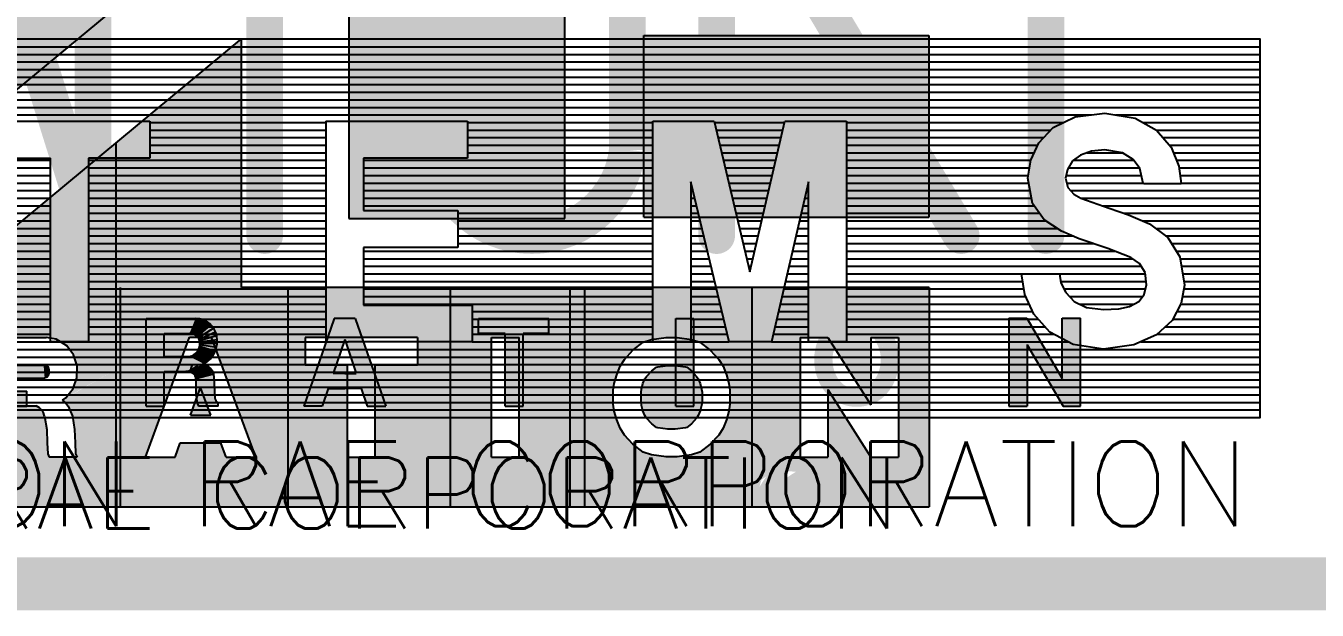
# Model space of a CAD drawing. Header units: inches. Extents: x 3739 to 4246, y 1221 to 1542.
# Drawn here: x 3909.34 to 3939.34, y 1228.17 to 1241.76 of the extents above; entities that cross this region are included whole.
import ezdxf
from ezdxf.enums import TextEntityAlignment as Align

# ---------------------------------------------------------------- set-up
doc = ezdxf.new("R2010")
doc.units = ezdxf.units.IN
doc.header["$MEASUREMENT"] = 0
for name, color, linetype in [('WLogo Century', 7, 'Continuous'), ('WLogo RAE', 7, 'Continuous'), ('WLogoTSI', 7, 'Continuous')]:
    doc.layers.add(name, color=color, linetype=linetype)
doc.styles.add('ROMANS', font='ROMANS')
doc.styles.add('SIMPLEX', font='SIMPLEX')

# ---------------------------------------------------------------- blocks, each defined once
blk = doc.blocks.new('L-C')
at = {"linetype": 'Continuous'}
for p, q in [((0.12703, 1.0377), (0.12703, 0.98812)), ((0.12703, 0.89804), (0.19328, 0.89804)), ((0.12703, 0.84373), (0.12703, 0.85851)), ((0.13485, 0.8603), (0.14575, 0.8603)), ((0.148, 0.86052), (0.15151, 0.84709)), ((0.14903, 0.86074), (0.15288, 0.84756)), ((0.14944, 0.86088), (0.15417, 0.84834)), ((0.14985, 0.86105), (0.15539, 0.84939)), ((0.15058, 0.86147), (0.15732, 0.85155)), ((0.15073, 0.86157), (0.15898, 0.85421)), ((0.15197, 0.86282), (0.1588, 0.85873)), ((0.1529, 0.8648), (0.15771, 0.86328)), ((0.16579, 0.86222), (0.15898, 0.85421)), ((0.16738, 0.8602), (0.16002, 0.85262)), ((0.16796, 0.85968), (0.16105, 0.85131)), ((0.16865, 0.85917), (0.16233, 0.84996)), ((0.16993, 0.85842), (0.16314, 0.84922)), ((0.17106, 0.85796), (0.16555, 0.84745)), ((0.1724, 0.85762), (0.16868, 0.84585)), ((0.17351, 0.85749), (0.17152, 0.84496)), ((0.17458, 0.85748), (0.1744, 0.8445)), ((0.17564, 0.85757), (0.17738, 0.84447)), ((0.17667, 0.85778), (0.1803, 0.84487)), ((0.17765, 0.85814), (0.18315, 0.8457)), ((0.17862, 0.85866), (0.18594, 0.84714)), ((0.17954, 0.85935), (0.18851, 0.84919)), ((0.18029, 0.86012), (0.19047, 0.85153)), ((0.18099, 0.86109), (0.19207, 0.85449)), ((0.18148, 0.86209), (0.19296, 0.85743)), ((0.18193, 0.8637), (0.19321, 0.85907)), ((0.12703, 0.84373), (0.12971, 0.84373)), ((0.15006, 0.84691), (0.13341, 0.84613)), ((0.19333, 0.75606), (0.12703, 0.77914)), ((0.12703, 0.76525), (0.12703, 0.77914)), ((0.14046, 0.76071), (0.12703, 0.76525)), ((0.14046, 0.76071), (0.14046, 0.74821)), ((0.17739, 0.74821), (0.15172, 0.7569)), ((0.15172, 0.74821), (0.15172, 0.7569)), ((0.19333, 0.74036), (0.19333, 0.75606)), ((0.19333, 0.74036), (0.12703, 0.71728)), ((0.14046, 0.73571), (0.14046, 0.74821)), ((0.17739, 0.74821), (0.15172, 0.73953)), ((0.15172, 0.74821), (0.15172, 0.73953)), ((0.14046, 0.73571), (0.12703, 0.73117)), ((0.12703, 0.73117), (0.12703, 0.71728)), ((0.18201, 0.64727), (0.19328, 0.64727)), ((0.18201, 0.62719), (0.18201, 0.64727)), ((0.19328, 0.64727), (0.19328, 0.59416)), ((0.12703, 0.62719), (0.18201, 0.62719)), ((0.12703, 0.62719), (0.12703, 0.6135)), ((0.12703, 0.6135), (0.18201, 0.6135)), ((0.18201, 0.59416), (0.18201, 0.6135)), ((0.18201, 0.59416), (0.19328, 0.59416)), ((0.12703, 0.49853), (0.19328, 0.49853)), ((0.12703, 0.49853), (0.12703, 0.48482)), ((0.19328, 0.49853), (0.19328, 0.48482)), ((0.12703, 0.48482), (0.19328, 0.48482)), ((0.1934, 0.24718), (0.12703, 0.24718)), ((0.1934, 0.24718), (0.1934, 0.23365)), ((0.17346, 0.23349), (0.12703, 0.20617)), ((0.1735, 0.23349), (0.12703, 0.23349)), ((0.1934, 0.23365), (0.14798, 0.20692)), ((0.1934, 0.23367), (0.19348, 0.23367)), ((0.12703, 0.20617), (0.12703, 0.19324)), ((0.14798, 0.20692), (0.1934, 0.20692)), ((0.1934, 0.20692), (0.1934, 0.19324)), ((0.12703, 0.19324), (0.1934, 0.19324))]:
    blk.add_line(p, q, dxfattribs=at)
for p, q in [((0.13831, 1.024), (0.13831, 0.98812)), ((0.12703, 0.98812), (0.13831, 0.98812)), ((0.12703, 0.89804), (0.12703, 0.88434)), ((0.19328, 0.89804), (0.19328, 0.86076)), ((0.12703, 0.88434), (0.15331, 0.88434)), ((0.15331, 0.88434), (0.15331, 0.8682)), ((0.16458, 0.88434), (0.18201, 0.88434)), ((0.16458, 0.88434), (0.16458, 0.86549)), ((0.18201, 0.88434), (0.18201, 0.86529)), ((0.12703, 0.24718), (0.12703, 0.23349))]:
    blk.add_line(p, q)
at = {"const_width": 0.02764}
for points in [[(0.71658, 0.93818), (0.25583, 0.93818), (0.71658, 1.08217), (0.25583, 1.08217)], [(0.71658, 0.8086), (0.25583, 0.8086)], [(0.56478, 0.46765), (0.25583, 0.28316)], [(0.25583, 0.21925), (0.58489, 0.21925), (0.71658, 0.29124)]]:
    blk.add_lwpolyline(points, dxfattribs=at)
at = {"const_width": 0.01382}
for points in [[(0.25583, 0.9451, 1), (0.25583, 0.93127, 1)], [(0.25583, 0.81551, 1), (0.25583, 0.80169, 1)], [(0.25583, 0.47456, 1), (0.25583, 0.46073, 1)], [(0.25583, 0.29007, 1), (0.25583, 0.27625, 1)], [(0.25583, 0.22616, 1), (0.25583, 0.21233, 1)]]:
    blk.add_lwpolyline(points, format="xyb", close=True, dxfattribs=at)
at = {"linetype": 'Continuous'}
for points in [[(0.14575, 0.8603, 0.04518), (0.14861, 0.86063, 0.23841), (0.15249, 0.86372, 0.123436), (0.15331, 0.8682)], [(0.15898, 0.85421, 0.318957), (0.1799, 0.8448, 0.369216), (0.19328, 0.86076, 0.369216)], [(0.16458, 0.86549, 0.398028), (0.17526, 0.85753, 0.408527), (0.18201, 0.86529, 0.408527)], [(0.15006, 0.84691, 0.166405), (0.15431, 0.84845, 0.10668), (0.15898, 0.85421, 0.10668)]]:
    blk.add_lwpolyline(points, format="xyb", dxfattribs=at)
at = {"const_width": 0.02764}
for points in [[(0.71658, 0.67901), (0.32058, 0.67901, 0.899385), (0.32058, 0.53503), (0.71658, 0.53503)], [(0.56142, 0.45958), (0.56478, 0.41537, 0.8541), (0.71658, 0.41537), (0.71658, 0.46765), (0.25583, 0.46765)]]:
    blk.add_lwpolyline(points, format="xyb", dxfattribs=at)
at = {"linetype": 'Continuous', "const_width": 0.01381}
blk.add_lwpolyline([(0.13346, 0.36211, 0.095704), (0.13525, 0.35268, 0.105766), (0.14008, 0.34545, 0.049024), (0.14435, 0.34204, 0.047564), (0.14934, 0.33944, 0.092975), (0.16186, 0.3369, 0.097762), (0.17382, 0.33909, 0.033639), (0.18074, 0.34237, 0.066645), (0.18384, 0.34469, 0.036448), (0.18653, 0.34775, 0.039834), (0.18854, 0.35089, 0.065348), (0.19044, 0.35594, 0.057325), (0.19114, 0.36205, 0.057208), (0.19044, 0.36816, 0.065267), (0.18854, 0.3732, 0.039838), (0.18653, 0.37634, 0.036432), (0.18384, 0.3794, 0.066661), (0.18074, 0.38172, 0.033639), (0.17382, 0.385, 0.097762), (0.16185, 0.38719, 0.093104), (0.14934, 0.38465, 0.047436), (0.14435, 0.38205, 0.04905), (0.14008, 0.37865, 0.105029), (0.13529, 0.37149, 0.094594)], format="xyb", close=True, dxfattribs=at)
at = {"linetype": 'Continuous'}
for centre, radius, start, end in [((0.13634, 0.83587), 0.02448, 93.4801, 112.33207), ((0.15249, 0.86372), 1.8e-15, 134.90007, 296.56505), ((0.17526, 0.85753), 3.6e-15, 90, 269.60933), ((0.13365, 0.84172), 0.00442, 93.07797, 152.89009), ((0.1799, 0.8448), 4e-16, 90, 260.91991)]:
    blk.add_arc(centre, radius, start, end, dxfattribs=at)
for points in [[(0.13831, 1.024), (0.13831, 0.98812), (0.12703, 1.0377), (0.12703, 0.98812)], [(0.12703, 0.89804), (0.12703, 0.88434), (0.19328, 0.89804), (0.18201, 0.88434)], [(0.19328, 0.89804), (0.19328, 0.86076), (0.18201, 0.88434), (0.18201, 0.86529)], [(0.16458, 0.88434), (0.16458, 0.86549), (0.15331, 0.88434), (0.15331, 0.8682)], [(0.15331, 0.8682), (0.1529, 0.8648), (0.15331, 0.8682), (0.1553, 0.86404)], [(0.15331, 0.8682), (0.15898, 0.85421), (0.16458, 0.86549), (0.15898, 0.85421)], [(0.13485, 0.8603), (0.13341, 0.84613), (0.12703, 0.85851), (0.12971, 0.84373)], [(0.12971, 0.84373), (0.12703, 0.84373), (0.12971, 0.84373), (0.12703, 0.85851)], [(0.14719, 0.8604), (0.15006, 0.84691), (0.13485, 0.8603), (0.13341, 0.84613)], [(0.148, 0.86052), (0.14719, 0.8604), (0.15151, 0.84709), (0.15006, 0.84691)], [(0.14903, 0.86074), (0.148, 0.86052), (0.15288, 0.84756), (0.15151, 0.84709)], [(0.14944, 0.86088), (0.14903, 0.86074), (0.15417, 0.84834), (0.15288, 0.84756)], [(0.14985, 0.86105), (0.14944, 0.86088), (0.15539, 0.84939), (0.15417, 0.84834)], [(0.15058, 0.86147), (0.14985, 0.86105), (0.15732, 0.85155), (0.15539, 0.84939)], [(0.15073, 0.86157), (0.15058, 0.86147), (0.15898, 0.85421), (0.15732, 0.85155)], [(0.15197, 0.86282), (0.15073, 0.86157), (0.15614, 0.86121), (0.15898, 0.85421)], [(0.1529, 0.8648), (0.15197, 0.86282), (0.1553, 0.86404), (0.1588, 0.85873)], [(0.16579, 0.86222), (0.16458, 0.86549), (0.15898, 0.85421), (0.16458, 0.86549)], [(0.16738, 0.8602), (0.16579, 0.86222), (0.16002, 0.85262), (0.15898, 0.85421)], [(0.16796, 0.85968), (0.16738, 0.8602), (0.16105, 0.85131), (0.16002, 0.85262)], [(0.16865, 0.85917), (0.16796, 0.85968), (0.16233, 0.84996), (0.16105, 0.85131)], [(0.16993, 0.85842), (0.16865, 0.85917), (0.16314, 0.84922), (0.16233, 0.84996)], [(0.17106, 0.85796), (0.16993, 0.85842), (0.16555, 0.84745), (0.16314, 0.84922)], [(0.1724, 0.85762), (0.17106, 0.85796), (0.16868, 0.84585), (0.16555, 0.84745)], [(0.17351, 0.85749), (0.1724, 0.85762), (0.17152, 0.84496), (0.16868, 0.84585)], [(0.17458, 0.85748), (0.17351, 0.85749), (0.1744, 0.8445), (0.17152, 0.84496)], [(0.17564, 0.85757), (0.17458, 0.85748), (0.17738, 0.84447), (0.1744, 0.8445)], [(0.17667, 0.85778), (0.17564, 0.85757), (0.1803, 0.84487), (0.17738, 0.84447)], [(0.17765, 0.85814), (0.17667, 0.85778), (0.18315, 0.8457), (0.1803, 0.84487)], [(0.17862, 0.85866), (0.17765, 0.85814), (0.18594, 0.84714), (0.18315, 0.8457)], [(0.17954, 0.85935), (0.17862, 0.85866), (0.18851, 0.84919), (0.18594, 0.84714)], [(0.18029, 0.86012), (0.17954, 0.85935), (0.19047, 0.85153), (0.18851, 0.84919)], [(0.18099, 0.86109), (0.18029, 0.86012), (0.19207, 0.85449), (0.19047, 0.85153)], [(0.19207, 0.85449), (0.18099, 0.86109), (0.19296, 0.85743), (0.18148, 0.86209)], [(0.19321, 0.85907), (0.19296, 0.85743), (0.19207, 0.85449), (0.18099, 0.86109)], [(0.19328, 0.86076), (0.19321, 0.85907), (0.18193, 0.8637), (0.18148, 0.86209)], [(0.18193, 0.8637), (0.18148, 0.86209), (0.19321, 0.85907), (0.19296, 0.85743)], [(0.18201, 0.86529), (0.18193, 0.8637), (0.19328, 0.86076), (0.19321, 0.85907)], [(0.12703, 0.77914), (0.19333, 0.75606), (0.12703, 0.76525), (0.17739, 0.74821)], [(0.15172, 0.7569), (0.14046, 0.76071), (0.15172, 0.73953), (0.14046, 0.73571)], [(0.19333, 0.75606), (0.17739, 0.74821), (0.19333, 0.74036), (0.17739, 0.74821)], [(0.17739, 0.74821), (0.12703, 0.73117), (0.19333, 0.74036), (0.12703, 0.71728)], [(0.19328, 0.64727), (0.19328, 0.59416), (0.18201, 0.64727), (0.18201, 0.59416)], [(0.18201, 0.62719), (0.18201, 0.6135), (0.12703, 0.62719), (0.12703, 0.6135)], [(0.19328, 0.49853), (0.19328, 0.48482), (0.12703, 0.49853), (0.12703, 0.48482)], [(0.1934, 0.24718), (0.1934, 0.23365), (0.12703, 0.20617), (0.12703, 0.19324)], [(0.12703, 0.24718), (0.12703, 0.23349), (0.1934, 0.24718), (0.17346, 0.23349)], [(0.1934, 0.20692), (0.14798, 0.20692), (0.1934, 0.19324), (0.12703, 0.19324)]]:
    blk.add_solid(points, dxfattribs=at)
at = {"style": 'SIMPLEX', "width": 1.0625}
blk.add_text('DIVISION RAE CORPORATION', height=0.0535859, rotation=270, dxfattribs=at).set_placement((0.03473, 1.38113))
blk = doc.blocks.new('L-RAE')
for p, q in [((0.05945, 1.70599), (0.05945, 0.30936)), ((0.27715, 1.11466), (0.5821, 0.74717)), ((0.22484, 1.05423), (0.41262, 0.82795)), ((0.18731, 1.02329), (0.18731, 0.97546)), ((0.13565, 1.00237), (0.13565, 0.98284)), ((0.15656, 1.00237), (0.15656, 0.97653)), ((0.1664, 1.00237), (0.1664, 0.9773)), ((0.10777, 0.97454), (0.09939, 0.97408)), ((0.11768, 0.97484), (0.10777, 0.97454)), ((0.12774, 0.97652), (0.11768, 0.97484)), ((0.12774, 0.97652), (0.13109, 0.97774)), ((0.13109, 0.97774), (0.13398, 0.98048)), ((0.13398, 0.98048), (0.13565, 0.98284)), ((0.15695, 0.97544), (0.15656, 0.97653)), ((0.15732, 0.97478), (0.15695, 0.97544)), ((0.09939, 0.97408), (0.09695, 0.97301)), ((0.09695, 0.95206), (0.09695, 0.97301)), ((0.12774, 0.95557), (0.11768, 0.95389)), ((0.13535, 0.95877), (0.12774, 0.95557)), ((0.13855, 0.96121), (0.13535, 0.95877)), ((0.13855, 0.96121), (0.13996, 0.96311)), ((0.09939, 0.95313), (0.09695, 0.95206)), ((0.10777, 0.95358), (0.09939, 0.95313)), ((0.11768, 0.95389), (0.10777, 0.95358)), ((0.33386, 0.92285), (0.05945, 0.92285)), ((0.22484, 0.91953), (0.05945, 0.91953)), ((0.09691, 0.90045), (0.18736, 0.86717)), ((0.09691, 0.90045), (0.09691, 0.87816)), ((0.09691, 0.87816), (0.10762, 0.87422)), ((0.10762, 0.87422), (0.10762, 0.84349)), ((0.18736, 0.86717), (0.18736, 0.85054)), ((0.12852, 0.86653), (0.12852, 0.85118)), ((0.12852, 0.86653), (0.14939, 0.85886)), ((0.12852, 0.85118), (0.14939, 0.85886)), ((0.09691, 0.81726), (0.18736, 0.85054)), ((0.09691, 0.83955), (0.10762, 0.84349)), ((0.09691, 0.83955), (0.09691, 0.81726)), ((0.22484, 0.30936), (0.22484, 0.82795)), ((0.22484, 0.82795), (0.41262, 0.82795)), ((0.22484, 0.79311), (0.05945, 0.79311)), ((0.1873, 0.7799), (0.1664, 0.7799)), ((0.1664, 0.74803), (0.1664, 0.7799)), ((0.1873, 0.69526), (0.1873, 0.7799)), ((0.09695, 0.74803), (0.09695, 0.72713)), ((0.09695, 0.74803), (0.1664, 0.74803)), ((0.5821, 0.74717), (0.27715, 0.74717)), ((0.27715, 0.74717), (0.27715, 0.58402)), ((0.09695, 0.72713), (0.1664, 0.72713)), ((0.1664, 0.69526), (0.1664, 0.72713)), ((0.1873, 0.69526), (0.1664, 0.69526)), ((0.22484, 0.67057), (0.05945, 0.67057)), ((0.09695, 0.63949), (0.09695, 0.61859)), ((0.09695, 0.63949), (0.1873, 0.63949)), ((0.1873, 0.63949), (0.1873, 0.61859)), ((0.09695, 0.61859), (0.1873, 0.61859)), ((0.22484, 0.58047), (0.05945, 0.58047)), ((0.27715, 0.58402), (0.82035, 0.58402)), ((0.22484, 0.56932), (0.05945, 0.56932)), ((0.27808, 0.52465), (0.27808, 0.30942)), ((0.27808, 0.52465), (0.41527, 0.52465)), ((0.41527, 0.52465), (0.41527, 0.30942)), ((0.22484, 0.44318), (0.05945, 0.44318)), ((0.1873, 0.40672), (0.09695, 0.40672)), ((0.09695, 0.40672), (0.09695, 0.38582)), ((0.1873, 0.40672), (0.1873, 0.38582)), ((0.14789, 0.38582), (0.09695, 0.35329)), ((0.14789, 0.38582), (0.09695, 0.38582)), ((0.1873, 0.38582), (0.13636, 0.35329)), ((0.09695, 0.35329), (0.09695, 0.33239)), ((0.1873, 0.35329), (0.13636, 0.35329)), ((0.1873, 0.35329), (0.1873, 0.33239)), ((0.1873, 0.33239), (0.09695, 0.33239)), ((0.22484, 0.30936), (0.05945, 0.30936)), ((0.41527, 0.30942), (0.27808, 0.30942))]:
    blk.add_line(p, q)
for points in [[(0.13996, 0.96311), (0.14175, 0.96045), (0.14861, 0.95496), (0.15669, 0.95236), (0.16583, 0.95206), (0.17421, 0.9548), (0.18092, 0.95968), (0.18594, 0.96777), (0.18731, 0.97546)], [(0.1573, 0.9748), (0.15732, 0.97478), (0.15868, 0.97369), (0.1603, 0.97317), (0.16283, 0.97309), (0.16457, 0.97365), (0.16531, 0.9742), (0.16606, 0.97539), (0.1664, 0.9773)]]:
    blk.add_lwpolyline(points)
for points in [[(0.1776, 0.47446), (0.17065, 0.46807), (0.16554, 0.46478), (0.15914, 0.46223), (0.15256, 0.4604), (0.14744, 0.45967), (0.14211, 0.45967), (0.13677, 0.45967), (0.13165, 0.4604), (0.12507, 0.46223), (0.11868, 0.46478), (0.11356, 0.46807), (0.10662, 0.47446), (0.10059, 0.48231), (0.09857, 0.48852), (0.09711, 0.49948), (0.09711, 0.50362), (0.09711, 0.50776), (0.09857, 0.51871), (0.10059, 0.52492), (0.10662, 0.53277), (0.11356, 0.53917), (0.11868, 0.54245), (0.12507, 0.54501), (0.13165, 0.54684), (0.13677, 0.54757), (0.14211, 0.54757), (0.14744, 0.54757), (0.15256, 0.54684), (0.15914, 0.54501), (0.16554, 0.54245), (0.17065, 0.53917), (0.1776, 0.53277), (0.18363, 0.52492), (0.18564, 0.51871), (0.1871, 0.50776), (0.1871, 0.50362), (0.1871, 0.49948), (0.18564, 0.48852), (0.18363, 0.48231)], [(0.16211, 0.48863), (0.15782, 0.48469), (0.15591, 0.48346), (0.15244, 0.48208), (0.14827, 0.48092), (0.14595, 0.48059), (0.14211, 0.48059), (0.13826, 0.48059), (0.13595, 0.48092), (0.13177, 0.48208), (0.1283, 0.48346), (0.12639, 0.48469), (0.12211, 0.48863), (0.11937, 0.49219), (0.11906, 0.49317), (0.11803, 0.50087), (0.11803, 0.50637), (0.11906, 0.51407), (0.11937, 0.51504), (0.12211, 0.5186), (0.12639, 0.52255), (0.1283, 0.52377), (0.13177, 0.52516), (0.13595, 0.52632), (0.13826, 0.52665), (0.14211, 0.52665), (0.14595, 0.52665), (0.14827, 0.52632), (0.15244, 0.52516), (0.15591, 0.52377), (0.15782, 0.52255), (0.16211, 0.5186), (0.16484, 0.51504), (0.16516, 0.51407), (0.16618, 0.50637), (0.16618, 0.50087), (0.16516, 0.49317), (0.16484, 0.49219)]]:
    blk.add_lwpolyline(points, close=True)
for points in [[(0.0969, 1.02329), (0.09695, 0.95206), (0.05945, 1.30983), (0.05945, 0.91953)], [(0.39031, 1.26541), (0.27715, 1.11466), (0.82035, 0.74717), (0.5821, 0.74717)], [(0.18731, 1.02329), (0.18731, 0.97546), (0.22484, 1.05275), (0.22484, 0.98151)], [(0.22484, 1.05423), (0.41262, 0.82795), (0.22484, 0.91953), (0.41262, 0.82795)], [(0.13109, 0.97774), (0.12774, 0.97652), (0.0969, 1.00237), (0.12774, 0.97652)], [(0.13398, 0.98048), (0.13109, 0.97774), (0.0969, 1.00237), (0.13109, 0.97774)], [(0.13565, 0.98284), (0.13398, 0.98048), (0.13565, 1.00237), (0.0969, 1.00237)], [(0.09939, 0.97408), (0.09695, 0.97301), (0.0969, 1.00237), (0.09695, 0.97301)], [(0.11768, 0.97484), (0.09939, 0.97408), (0.0969, 1.00237), (0.09939, 0.97408)], [(0.12774, 0.97652), (0.11768, 0.97484), (0.0969, 1.00237), (0.11768, 0.97484)], [(0.15656, 1.00237), (0.1664, 1.00237), (0.15656, 0.97653), (0.1664, 0.9773)], [(0.1664, 0.9773), (0.16606, 0.97539), (0.15656, 0.97653), (0.16606, 0.97539)], [(0.16283, 0.97309), (0.15656, 0.97653), (0.1573, 0.9748), (0.15656, 0.97653)], [(0.16283, 0.97309), (0.16457, 0.97365), (0.15656, 0.97653), (0.16457, 0.97365)], [(0.16457, 0.97365), (0.16531, 0.9742), (0.15656, 0.97653), (0.16531, 0.9742)], [(0.16606, 0.97539), (0.16531, 0.9742), (0.15656, 0.97653), (0.16531, 0.9742)], [(0.15732, 0.97478), (0.15868, 0.97369), (0.16283, 0.97309), (0.15868, 0.97369)], [(0.18731, 0.97546), (0.18594, 0.96777), (0.22484, 0.98151), (0.22484, 0.91953)], [(0.1603, 0.97317), (0.15868, 0.97369), (0.16283, 0.97309), (0.15868, 0.97369)], [(0.18092, 0.95968), (0.18594, 0.96777), (0.19775, 0.91953), (0.22484, 0.91953)], [(0.11768, 0.95389), (0.12774, 0.95557), (0.13326, 0.91953), (0.12774, 0.95557)], [(0.13535, 0.95877), (0.12774, 0.95557), (0.13326, 0.91953), (0.12774, 0.95557)], [(0.13855, 0.96121), (0.13535, 0.95877), (0.16498, 0.91953), (0.13326, 0.91953)], [(0.13855, 0.96121), (0.13996, 0.96311), (0.16498, 0.91953), (0.13996, 0.96311)], [(0.14175, 0.96045), (0.14861, 0.95496), (0.16498, 0.91953), (0.14861, 0.95496)], [(0.15669, 0.95236), (0.14861, 0.95496), (0.16498, 0.91953), (0.14861, 0.95496)], [(0.17421, 0.9548), (0.16583, 0.95206), (0.19775, 0.91953), (0.16583, 0.95206)], [(0.18092, 0.95968), (0.17421, 0.9548), (0.19775, 0.91953), (0.17421, 0.9548)], [(0.18092, 0.95968), (0.17421, 0.9548), (0.19775, 0.91953), (0.18092, 0.95968)], [(0.13326, 0.91953), (0.05945, 0.91953), (0.09695, 0.95206), (0.05945, 0.91953)], [(0.09695, 0.95206), (0.13326, 0.91953), (0.09939, 0.95313), (0.13326, 0.91953)], [(0.09939, 0.95313), (0.11768, 0.95389), (0.13326, 0.91953), (0.11768, 0.95389)], [(0.15669, 0.95236), (0.16583, 0.95206), (0.16498, 0.91953), (0.16583, 0.95206)], [(0.16498, 0.91953), (0.15669, 0.95236), (0.15669, 0.95236), (0.16583, 0.95206)], [(0.15669, 0.95236), (0.16583, 0.95206), (0.16498, 0.91953), (0.15669, 0.95236)], [(0.16583, 0.95206), (0.19775, 0.91953), (0.16498, 0.91953), (0.19775, 0.91953)], [(0.09691, 0.90045), (0.09691, 0.81726), (0.05945, 0.92285), (0.05945, 0.79311)], [(0.18736, 0.86717), (0.09691, 0.90045), (0.33386, 0.92285), (0.05945, 0.91953)], [(0.18736, 0.86717), (0.22484, 0.82795), (0.33386, 0.92285), (0.41262, 0.82795)], [(0.09691, 0.87816), (0.10762, 0.87422), (0.09691, 0.83955), (0.10762, 0.84349)], [(0.18736, 0.86717), (0.18736, 0.85054), (0.22484, 0.82795), (0.22484, 0.79311)], [(0.12852, 0.86653), (0.12852, 0.85118), (0.14939, 0.85886), (0.12852, 0.85118)], [(0.18736, 0.85054), (0.09691, 0.81726), (0.22484, 0.79311), (0.05945, 0.79311)], [(0.09695, 0.74803), (0.09695, 0.72713), (0.05945, 0.79311), (0.05945, 0.67057)], [(0.1664, 0.74803), (0.09695, 0.74803), (0.1664, 0.7799), (0.05945, 0.79311)], [(0.1873, 0.7799), (0.1664, 0.7799), (0.22484, 0.79311), (0.05945, 0.79311)], [(0.1873, 0.7799), (0.1873, 0.69526), (0.22484, 0.79311), (0.22484, 0.67057)], [(0.82035, 0.74717), (0.82035, 0.58402), (0.27715, 0.74717), (0.27715, 0.58402)], [(0.09695, 0.72713), (0.1664, 0.72713), (0.05945, 0.67057), (0.1664, 0.69526)], [(0.1873, 0.69526), (0.1664, 0.69526), (0.22484, 0.67057), (0.05945, 0.67057)], [(0.09695, 0.63949), (0.09695, 0.61859), (0.05945, 0.67057), (0.05945, 0.56406)], [(0.1873, 0.63949), (0.09695, 0.63949), (0.22484, 0.67057), (0.05945, 0.67057)], [(0.1873, 0.63949), (0.1873, 0.61859), (0.22484, 0.67057), (0.22484, 0.56406)], [(0.09695, 0.61859), (0.1873, 0.61859), (0.05945, 0.56406), (0.22484, 0.56406)], [(0.11364, 0.53917), (0.11876, 0.54245), (0.05945, 0.56406), (0.08512, 0.56406)], [(0.10669, 0.53277), (0.11364, 0.53917), (0.05945, 0.56406), (0.11364, 0.53917)], [(0.10066, 0.52492), (0.10669, 0.53277), (0.05945, 0.55658), (0.05945, 0.56406)], [(0.09865, 0.51871), (0.10066, 0.52492), (0.05945, 0.55658), (0.10066, 0.52492)], [(0.09719, 0.50776), (0.09865, 0.51871), (0.05945, 0.52588), (0.05945, 0.55658)], [(0.12515, 0.54501), (0.13173, 0.54684), (0.08512, 0.56406), (0.11788, 0.56406)], [(0.11876, 0.54245), (0.12515, 0.54501), (0.08512, 0.56406), (0.12515, 0.54501)], [(0.13173, 0.54684), (0.13685, 0.54757), (0.11788, 0.56406), (0.14961, 0.56406)], [(0.15256, 0.54684), (0.14744, 0.54757), (0.16641, 0.56406), (0.13469, 0.56406)], [(0.13677, 0.54757), (0.14211, 0.54757), (0.13469, 0.56406), (0.14744, 0.54757)], [(0.14752, 0.54757), (0.14219, 0.54757), (0.14961, 0.56406), (0.13685, 0.54757)], [(0.15914, 0.54501), (0.15256, 0.54684), (0.19917, 0.56406), (0.16641, 0.56406)], [(0.16554, 0.54245), (0.15914, 0.54501), (0.19917, 0.56406), (0.15914, 0.54501)], [(0.17065, 0.53917), (0.16554, 0.54245), (0.22484, 0.56406), (0.19917, 0.56406)], [(0.1776, 0.53277), (0.17065, 0.53917), (0.22484, 0.56406), (0.17065, 0.53917)], [(0.18363, 0.52492), (0.1776, 0.53277), (0.22484, 0.55658), (0.22484, 0.56406)], [(0.18564, 0.51871), (0.18363, 0.52492), (0.22484, 0.55658), (0.18363, 0.52492)], [(0.1871, 0.50776), (0.18564, 0.51871), (0.22484, 0.52588), (0.22484, 0.55658)], [(0.1283, 0.52377), (0.13595, 0.52632), (0.13826, 0.48059), (0.14595, 0.48059)], [(0.14595, 0.52665), (0.15244, 0.52516), (0.13177, 0.48208), (0.13595, 0.48092)], [(0.13595, 0.52632), (0.13826, 0.52665), (0.14595, 0.48059), (0.13826, 0.52665)], [(0.13826, 0.52665), (0.14595, 0.52665), (0.13595, 0.48092), (0.13826, 0.48059)], [(0.09719, 0.49948), (0.09719, 0.50776), (0.05945, 0.49919), (0.05945, 0.52588)], [(0.12211, 0.5186), (0.11937, 0.51504), (0.15244, 0.48208), (0.14827, 0.48092)], [(0.16211, 0.5186), (0.16484, 0.51504), (0.11937, 0.49219), (0.12211, 0.48863)], [(0.1283, 0.52377), (0.12211, 0.5186), (0.14827, 0.48092), (0.14595, 0.48059)], [(0.15782, 0.52255), (0.16211, 0.5186), (0.12211, 0.48863), (0.12639, 0.48469)], [(0.15591, 0.52377), (0.15782, 0.52255), (0.12639, 0.48469), (0.1283, 0.48346)], [(0.15244, 0.52516), (0.15591, 0.52377), (0.1283, 0.48346), (0.13177, 0.48208)], [(0.1871, 0.49948), (0.1871, 0.50776), (0.22484, 0.49919), (0.22484, 0.52588)], [(0.41527, 0.52465), (0.27808, 0.52465), (0.41527, 0.30942), (0.27808, 0.30942)], [(0.09719, 0.50776), (0.09719, 0.49948), (0.05945, 0.50804), (0.05945, 0.48135)], [(0.11906, 0.51407), (0.11803, 0.50637), (0.15591, 0.48346), (0.15244, 0.48208)], [(0.11803, 0.50087), (0.11906, 0.49317), (0.16516, 0.51407), (0.16618, 0.50637)], [(0.11937, 0.51504), (0.11906, 0.51407), (0.15591, 0.48346), (0.11906, 0.51407)], [(0.16484, 0.51504), (0.16516, 0.51407), (0.11906, 0.49317), (0.11937, 0.49219)], [(0.1871, 0.50776), (0.1871, 0.49948), (0.22484, 0.50804), (0.22484, 0.48135)], [(0.09719, 0.49948), (0.09865, 0.48852), (0.05945, 0.48135), (0.05945, 0.45066)], [(0.16618, 0.50637), (0.16618, 0.50087), (0.11803, 0.50637), (0.11803, 0.50087)], [(0.15782, 0.48469), (0.15591, 0.48346), (0.11803, 0.50087), (0.15591, 0.48346)], [(0.16211, 0.48863), (0.15782, 0.48469), (0.11803, 0.50087), (0.15782, 0.48469)], [(0.16516, 0.49317), (0.16211, 0.48863), (0.11803, 0.50087), (0.16211, 0.48863)], [(0.16618, 0.50087), (0.16516, 0.49317), (0.11803, 0.50087), (0.16516, 0.49317)], [(0.1871, 0.49948), (0.18564, 0.48852), (0.22484, 0.48135), (0.22484, 0.45066)], [(0.09865, 0.48852), (0.10066, 0.48231), (0.05945, 0.45066), (0.10066, 0.48231)], [(0.18564, 0.48852), (0.18363, 0.48231), (0.22484, 0.45066), (0.18363, 0.48231)], [(0.10066, 0.48231), (0.10669, 0.47446), (0.05945, 0.45066), (0.05945, 0.44318)], [(0.18363, 0.48231), (0.1776, 0.47446), (0.22484, 0.45066), (0.22484, 0.44318)], [(0.10669, 0.47446), (0.11364, 0.46807), (0.05945, 0.44318), (0.11364, 0.46807)], [(0.11364, 0.46807), (0.11876, 0.46478), (0.05945, 0.44318), (0.08512, 0.44318)], [(0.17065, 0.46807), (0.16554, 0.46478), (0.22484, 0.44318), (0.19917, 0.44318)], [(0.1776, 0.47446), (0.17065, 0.46807), (0.22484, 0.44318), (0.17065, 0.46807)], [(0.11876, 0.46478), (0.12515, 0.46223), (0.08512, 0.44318), (0.12515, 0.46223)], [(0.12515, 0.46223), (0.13173, 0.4604), (0.08512, 0.44318), (0.11788, 0.44318)], [(0.13173, 0.4604), (0.13685, 0.45967), (0.11788, 0.44318), (0.14961, 0.44318)], [(0.15256, 0.4604), (0.14744, 0.45967), (0.16641, 0.44318), (0.13469, 0.44318)], [(0.13677, 0.45967), (0.14211, 0.45967), (0.13469, 0.44318), (0.14744, 0.45967)], [(0.14752, 0.45967), (0.14219, 0.45967), (0.14961, 0.44318), (0.13685, 0.45967)], [(0.15914, 0.46223), (0.15256, 0.4604), (0.19917, 0.44318), (0.16641, 0.44318)], [(0.16554, 0.46478), (0.15914, 0.46223), (0.19917, 0.44318), (0.15914, 0.46223)], [(0.09695, 0.40672), (0.1873, 0.40672), (0.05945, 0.45066), (0.22484, 0.44318)], [(0.05945, 0.44318), (0.05945, 0.44318), (0.05945, 0.45066), (0.07844, 0.41821)], [(0.05945, 0.45066), (0.07844, 0.41821), (0.08589, 0.40974), (0.07844, 0.41821)], [(0.08589, 0.40974), (0.07844, 0.41821), (0.05945, 0.45066)], [(0.05945, 0.45066), (0.05945, 0.45066), (0.07421, 0.41836), (0.08589, 0.40974)], [(0.07421, 0.43748), (0.07421, 0.43748), (0.05945, 0.45066), (0.05945, 0.44318)], [(0.05945, 0.45066), (0.05945, 0.44318), (0.09695, 0.40672)], [(0.09695, 0.40672), (0.09695, 0.33239), (0.05945, 0.44318), (0.05945, 0.30936)], [(0.05945, 0.44318), (0.05945, 0.44318), (0.09695, 0.40672), (0.05945, 0.44318)], [(0.09695, 0.40672), (0.05945, 0.44318), (0.05945, 0.44318)], [(0.05945, 0.44318), (0.05945, 0.44318), (0.05945, 0.44318)], [(0.05945, 0.44318), (0.05945, 0.44318), (0.05945, 0.44318), (0.09695, 0.40672)], [(0.05945, 0.44318), (0.09695, 0.40672), (0.05945, 0.44318)], [(0.05945, 0.44318), (0.05945, 0.44318), (0.09695, 0.40672), (0.05945, 0.44318)], [(0.05945, 0.44318), (0.05945, 0.44318), (0.09695, 0.40672), (0.05945, 0.44318)], [(0.09695, 0.40672), (0.05945, 0.44318), (0.05945, 0.44318)], [(0.05945, 0.44318), (0.05945, 0.44318), (0.05945, 0.44318)], [(0.05945, 0.44318), (0.05945, 0.44318), (0.09695, 0.40672), (0.05945, 0.44318)], [(0.05945, 0.44318), (0.05945, 0.44318), (0.09695, 0.40672), (0.05945, 0.44318)], [(0.09695, 0.40672), (0.05945, 0.44318), (0.05945, 0.44318)], [(0.05945, 0.44318), (0.05945, 0.44318), (0.05945, 0.44318)], [(0.05945, 0.44318), (0.05945, 0.44318), (0.05945, 0.44318)], [(0.07976, 0.43573), (0.07421, 0.43748), (0.07421, 0.43748), (0.05945, 0.44318)], [(0.07421, 0.43748), (0.05945, 0.44318), (0.07421, 0.43748)], [(0.1873, 0.40672), (0.1873, 0.33239), (0.22484, 0.44318), (0.22484, 0.30936)], [(0.09406, 0.4166), (0.08691, 0.42916), (0.07976, 0.43573), (0.07421, 0.43748)], [(0.07421, 0.41836), (0.08589, 0.40974), (0.09406, 0.4166), (0.08691, 0.42916)], [(0.09695, 0.40672), (0.09695, 0.40672), (0.07421, 0.41836)], [(0.09695, 0.38582), (0.09695, 0.35329), (0.14789, 0.38582), (0.09695, 0.35329)], [(0.1873, 0.38582), (0.1873, 0.35329), (0.13636, 0.35329), (0.1873, 0.35329)], [(0.1873, 0.33239), (0.09695, 0.33239), (0.22484, 0.30936), (0.05945, 0.30936)]]:
    blk.add_solid(points)
blk = doc.blocks.new('*X3')
at = {"color": 0}
for p, q in [((0.9062, 7.65), (2.8438, 7.65)), ((0.9062, 7.6437), (2.8438, 7.6437)), ((0.9062, 7.6375), (2.8438, 7.6375)), ((0.9062, 7.6312), (2.8438, 7.6312)), ((0.9062, 7.625), (2.8438, 7.625)), ((0.9062, 7.6188), (2.8438, 7.6188)), ((0.9062, 7.6125), (2.8438, 7.6125)), ((0.9062, 7.6063), (2.8438, 7.6063)), ((0.9062, 7.6), (2.8438, 7.6)), ((1.6017, 7.5938), (2.7045, 7.5938)), ((2.7243, 7.5938), (2.8438, 7.5938)), ((1.9272, 7.5875), (2.0727, 7.5875)), ((1.9272, 7.5812), (2.0727, 7.5812)), ((2.1895, 7.5875), (2.3426, 7.5875)), ((2.1895, 7.5812), (2.3426, 7.5812)), ((2.3935, 7.5875), (2.4514, 7.5875)), ((2.395, 7.5812), (2.4499, 7.5812)), ((2.5023, 7.5875), (2.6818, 7.5875)), ((2.5023, 7.5812), (2.6711, 7.5812)), ((2.7471, 7.5875), (2.8438, 7.5875)), ((2.7582, 7.5812), (2.8438, 7.5812)), ((1.9272, 7.575), (2.0727, 7.575)), ((1.9272, 7.5687), (2.0727, 7.5687)), ((2.1895, 7.575), (2.3426, 7.575)), ((2.1895, 7.5687), (2.3426, 7.5687)), ((2.3964, 7.575), (2.4484, 7.575)), ((2.3979, 7.5687), (2.447, 7.5687)), ((2.5023, 7.575), (2.6652, 7.575)), ((2.5023, 7.5687), (2.6603, 7.5687)), ((2.7636, 7.575), (2.8438, 7.575)), ((2.7689, 7.5687), (2.8438, 7.5687)), ((1.9272, 7.5625), (2.0727, 7.5625)), ((2.1895, 7.5625), (2.3426, 7.5625)), ((2.3994, 7.5625), (2.4455, 7.5625)), ((2.5023, 7.5625), (2.6574, 7.5625)), ((2.7008, 7.5625), (2.7303, 7.5625)), ((2.7722, 7.5625), (2.8438, 7.5625)), ((1.6521, 7.5563), (1.8454, 7.5563)), ((1.6543, 7.55), (1.8454, 7.55)), ((1.8767, 7.5563), (2.0727, 7.5563)), ((1.8767, 7.55), (2.0727, 7.55)), ((2.1038, 7.5563), (2.3426, 7.5563)), ((2.1038, 7.55), (2.3426, 7.55)), ((2.4008, 7.5563), (2.4441, 7.5563)), ((2.4023, 7.55), (2.4426, 7.55)), ((2.5023, 7.5563), (2.6545, 7.5563)), ((2.5023, 7.55), (2.6535, 7.55)), ((2.6854, 7.55), (2.744, 7.55)), ((2.6895, 7.5563), (2.7396, 7.5563)), ((2.7747, 7.5563), (2.8438, 7.5563)), ((2.7768, 7.55), (2.8438, 7.55)), ((1.6551, 7.5438), (1.8454, 7.5438)), ((1.6559, 7.5375), (1.8454, 7.5375)), ((1.8767, 7.5438), (2.0727, 7.5438)), ((1.8767, 7.5375), (2.0727, 7.5375)), ((2.1038, 7.5438), (2.3426, 7.5438)), ((2.1038, 7.5375), (2.3426, 7.5375)), ((2.3739, 7.5375), (2.3741, 7.5375)), ((2.4038, 7.5438), (2.4411, 7.5438)), ((2.4052, 7.5375), (2.4397, 7.5375)), ((2.4709, 7.5375), (2.4711, 7.5375)), ((2.5023, 7.5438), (2.6524, 7.5438)), ((2.5023, 7.5375), (2.6527, 7.5375)), ((2.6837, 7.5438), (2.7457, 7.5438)), ((2.6841, 7.5375), (2.7472, 7.5375)), ((2.7777, 7.5438), (2.8438, 7.5438)), ((2.7785, 7.5375), (2.8438, 7.5375)), ((1.5646, 7.5312), (1.8454, 7.5312)), ((1.8767, 7.5312), (2.0727, 7.5312)), ((2.1038, 7.5312), (2.3426, 7.5312)), ((2.3739, 7.5312), (2.3756, 7.5312)), ((2.4067, 7.5312), (2.4382, 7.5312)), ((2.4695, 7.5312), (2.4711, 7.5312)), ((2.5023, 7.5312), (2.6539, 7.5312)), ((2.6872, 7.5312), (2.8438, 7.5312)), ((1.5734, 7.525), (1.8454, 7.525)), ((1.5907, 7.5187), (1.8454, 7.5187)), ((1.8767, 7.525), (2.0727, 7.525)), ((1.8767, 7.5187), (2.0727, 7.5187)), ((2.1038, 7.525), (2.3426, 7.525)), ((2.1038, 7.5187), (2.3426, 7.5187)), ((2.3739, 7.525), (2.3771, 7.525)), ((2.3739, 7.5187), (2.3786, 7.5187)), ((2.4082, 7.525), (2.4368, 7.525)), ((2.4096, 7.5187), (2.4353, 7.5187)), ((2.4666, 7.5187), (2.4711, 7.5187)), ((2.468, 7.525), (2.4711, 7.525)), ((2.5023, 7.525), (2.655, 7.525)), ((2.5023, 7.5187), (2.6572, 7.5187)), ((2.696, 7.525), (2.8438, 7.525)), ((2.7133, 7.5187), (2.8438, 7.5187)), ((1.6086, 7.5125), (1.8454, 7.5125)), ((1.6241, 7.5062), (1.8454, 7.5062)), ((1.8767, 7.5125), (2.0727, 7.5125)), ((1.8767, 7.5062), (2.0727, 7.5062)), ((2.1817, 7.5125), (2.3426, 7.5125)), ((2.1817, 7.5062), (2.3426, 7.5062)), ((2.3739, 7.5125), (2.3801, 7.5125)), ((2.3739, 7.5062), (2.3816, 7.5062)), ((2.4111, 7.5125), (2.4338, 7.5125)), ((2.4126, 7.5062), (2.4324, 7.5062)), ((2.4637, 7.5062), (2.4711, 7.5062)), ((2.4651, 7.5125), (2.4711, 7.5125)), ((2.5023, 7.5125), (2.6617, 7.5125)), ((2.5023, 7.5062), (2.667, 7.5062)), ((2.7312, 7.5125), (2.8438, 7.5125)), ((2.7467, 7.5062), (2.8438, 7.5062)), ((1.635, 7.5), (1.8454, 7.5)), ((1.6433, 7.4938), (1.8454, 7.4938)), ((1.8767, 7.5), (2.0727, 7.5)), ((1.8767, 7.4938), (2.0727, 7.4938)), ((2.1817, 7.5), (2.3426, 7.5)), ((2.1817, 7.4938), (2.3426, 7.4938)), ((2.3739, 7.5), (2.3831, 7.5)), ((2.3739, 7.4938), (2.3845, 7.4938)), ((2.414, 7.5), (2.4309, 7.5)), ((2.4155, 7.4938), (2.4295, 7.4938)), ((2.4608, 7.4938), (2.4711, 7.4938)), ((2.4622, 7.5), (2.4711, 7.5)), ((2.5023, 7.5), (2.6764, 7.5)), ((2.5023, 7.4938), (2.6891, 7.4938)), ((2.7576, 7.5), (2.8438, 7.5)), ((2.7658, 7.4938), (2.8438, 7.4938)), ((1.6481, 7.4875), (1.8454, 7.4875)), ((1.8767, 7.4875), (2.0727, 7.4875)), ((2.1817, 7.4875), (2.3426, 7.4875)), ((2.3739, 7.4875), (2.386, 7.4875)), ((2.417, 7.4875), (2.428, 7.4875)), ((2.4593, 7.4875), (2.4711, 7.4875)), ((2.5023, 7.4875), (2.7063, 7.4875)), ((2.7707, 7.4875), (2.8438, 7.4875)), ((1.652, 7.4813), (1.8454, 7.4813)), ((1.6552, 7.475), (1.8454, 7.475)), ((1.8767, 7.4813), (2.0727, 7.4813)), ((1.8767, 7.475), (2.0727, 7.475)), ((2.1038, 7.4813), (2.3426, 7.4813)), ((2.1038, 7.475), (2.3426, 7.475)), ((2.3739, 7.4813), (2.3875, 7.4813)), ((2.3739, 7.475), (2.389, 7.475)), ((2.4184, 7.4813), (2.4265, 7.4813)), ((2.4199, 7.475), (2.4251, 7.475)), ((2.4564, 7.475), (2.4711, 7.475)), ((2.4579, 7.4813), (2.4711, 7.4813)), ((2.5023, 7.4813), (2.7239, 7.4813)), ((2.5023, 7.475), (2.7385, 7.475)), ((2.7745, 7.4813), (2.8438, 7.4813)), ((2.7777, 7.475), (2.8438, 7.475)), ((1.6562, 7.4688), (1.8454, 7.4688)), ((1.6572, 7.4625), (1.8454, 7.4625)), ((1.8767, 7.4688), (2.0727, 7.4688)), ((1.8767, 7.4625), (2.0727, 7.4625)), ((2.1038, 7.4688), (2.3426, 7.4688)), ((2.1038, 7.4625), (2.3426, 7.4625)), ((2.3739, 7.4688), (2.3905, 7.4688)), ((2.3739, 7.4625), (2.392, 7.4625)), ((2.4214, 7.4688), (2.4236, 7.4688)), ((2.4535, 7.4625), (2.4711, 7.4625)), ((2.455, 7.4688), (2.4711, 7.4688)), ((2.5023, 7.4688), (2.7456, 7.4688)), ((2.5023, 7.4625), (2.7489, 7.4625)), ((2.7788, 7.4688), (2.8438, 7.4688)), ((2.7798, 7.4625), (2.8438, 7.4625)), ((1.6583, 7.4562), (1.8454, 7.4562)), ((1.8767, 7.4562), (2.0727, 7.4562)), ((2.1038, 7.4562), (2.3426, 7.4562)), ((2.3739, 7.4562), (2.3935, 7.4562)), ((2.4521, 7.4562), (2.4711, 7.4562)), ((2.5023, 7.4562), (2.6478, 7.4562)), ((2.679, 7.4562), (2.7496, 7.4562)), ((2.7809, 7.4562), (2.8438, 7.4562)), ((1.6571, 7.4437), (1.8454, 7.4437)), ((1.6583, 7.45), (1.8454, 7.45)), ((1.8767, 7.45), (2.0727, 7.45)), ((1.8767, 7.4437), (2.0727, 7.4437)), ((2.1038, 7.45), (2.3426, 7.45)), ((2.1038, 7.4437), (2.3426, 7.4437)), ((2.3739, 7.45), (2.3949, 7.45)), ((2.3739, 7.4437), (2.3964, 7.4437)), ((2.4492, 7.4437), (2.4711, 7.4437)), ((2.4507, 7.45), (2.4711, 7.45)), ((2.5023, 7.45), (2.6489, 7.45)), ((2.5023, 7.4437), (2.6504, 7.4437)), ((2.6818, 7.45), (2.7492, 7.45)), ((2.6865, 7.4437), (2.7469, 7.4437)), ((2.7797, 7.4437), (2.8438, 7.4437)), ((2.7808, 7.45), (2.8438, 7.45)), ((1.6524, 7.4313), (1.8454, 7.4313)), ((1.6557, 7.4375), (1.8454, 7.4375)), ((1.8767, 7.4375), (2.0727, 7.4375)), ((1.8767, 7.4313), (2.0727, 7.4313)), ((2.1038, 7.4375), (2.3426, 7.4375)), ((2.1933, 7.4313), (2.3426, 7.4313)), ((2.3739, 7.4375), (2.3979, 7.4375)), ((2.3739, 7.4313), (2.3994, 7.4313)), ((2.4463, 7.4313), (2.4711, 7.4313)), ((2.4478, 7.4375), (2.4711, 7.4375)), ((2.5023, 7.4375), (2.6533, 7.4375)), ((2.5023, 7.4313), (2.6561, 7.4313)), ((2.6947, 7.4375), (2.7397, 7.4375)), ((2.775, 7.4313), (2.8438, 7.4313)), ((2.7783, 7.4375), (2.8438, 7.4375)), ((1.6491, 7.425), (1.8454, 7.425)), ((1.8767, 7.425), (2.0727, 7.425)), ((2.1933, 7.425), (2.3426, 7.425)), ((2.3739, 7.425), (2.4009, 7.425)), ((2.4449, 7.425), (2.4711, 7.425)), ((2.5023, 7.425), (2.6608, 7.425)), ((2.7717, 7.425), (2.8438, 7.425)), ((1.6362, 7.4125), (1.8454, 7.4125)), ((1.643, 7.4188), (1.8454, 7.4188)), ((1.8767, 7.4188), (2.0727, 7.4188)), ((1.8767, 7.4125), (2.0727, 7.4125)), ((2.1933, 7.4188), (2.3426, 7.4188)), ((2.1933, 7.4125), (2.3426, 7.4125)), ((2.3739, 7.4188), (2.4024, 7.4188)), ((2.3739, 7.4125), (2.4039, 7.4125)), ((2.442, 7.4125), (2.4711, 7.4125)), ((2.4434, 7.4188), (2.4711, 7.4188)), ((2.5023, 7.4188), (2.6664, 7.4188)), ((2.5023, 7.4125), (2.6737, 7.4125)), ((2.7588, 7.4125), (2.8438, 7.4125)), ((2.7656, 7.4188), (2.8438, 7.4188)), ((0.9062, 7.4), (2.8438, 7.4)), ((1.6228, 7.4062), (2.0727, 7.4063)), ((2.1933, 7.4063), (2.4053, 7.4062)), ((2.4405, 7.4062), (2.6855, 7.4062)), ((2.7453, 7.4062), (2.8438, 7.4062)), ((0.9062, 7.3937), (2.8438, 7.3937)), ((0.9062, 7.3875), (2.8438, 7.3875)), ((0.9062, 7.3812), (2.8438, 7.3812)), ((0.9062, 7.375), (2.8438, 7.375)), ((0.9062, 7.3688), (2.8438, 7.3688)), ((0.9062, 7.3625), (2.8438, 7.3625)), ((0.9062, 7.3563), (2.8438, 7.3563)), ((0.9062, 7.35), (2.8438, 7.35))]:
    blk.add_line(p, q, dxfattribs=at)
blk = doc.blocks.new('L-T')
for p, q in [((0.3227, 1.0856), (0.3227, 1.0349)), ((0.3533, 1.0856), (0.3533, 0.9531)), ((0.1711, 1.0349), (0.3227, 1.0349)), ((0.1711, 1.0036), (0.1711, 1.0349)), ((0.3227, 1.0036), (0.1711, 1.0036)), ((0.3227, 0.9531), (0.3227, 1.0036)), ((0.3533, 0.9531), (0.3227, 0.9531)), ((0.3532, 0.8077), (0.171, 0.8077)), ((0.171, 0.8077), (0.171, 0.7892)), ((0.3532, 0.8077), (0.3532, 0.6908)), ((0.171, 0.687), (0.171, 0.7892)), ((0.249, 0.7765), (0.2012, 0.7765)), ((0.2012, 0.7765), (0.2012, 0.687)), ((0.249, 0.6987), (0.249, 0.7765)), ((0.3227, 0.7765), (0.2795, 0.7765)), ((0.2795, 0.7765), (0.2795, 0.6987)), ((0.3227, 0.6908), (0.3227, 0.7765)), ((0.2795, 0.6987), (0.249, 0.6987)), ((0.2012, 0.687), (0.171, 0.687)), ((0.3532, 0.6908), (0.3227, 0.6908)), ((0.171, 0.5377), (0.3532, 0.5377)), ((0.171, 0.5064), (0.171, 0.5377)), ((0.345, 0.5377), (0.3532, 0.5377)), ((0.3532, 0.5377), (0.3532, 0.4871)), ((0.1709, 0.4749), (0.3032, 0.5064)), ((0.3032, 0.5064), (0.171, 0.5064)), ((0.3532, 0.4871), (0.2287, 0.4578)), ((0.1709, 0.4398), (0.1709, 0.4749)), ((0.2287, 0.4578), (0.3532, 0.4287)), ((0.3032, 0.4092), (0.1709, 0.4398)), ((0.3532, 0.4287), (0.3532, 0.378)), ((0.171, 0.4092), (0.3032, 0.4092)), ((0.171, 0.378), (0.171, 0.4092)), ((0.3532, 0.378), (0.171, 0.378)), ((0.1939, 0.2232), (0.2101, 0.2307)), ((0.2101, 0.2307), (0.2271, 0.2335)), ((0.2271, 0.2335), (0.2271, 0.2022)), ((0.2719, 0.2147), (0.2854, 0.2245)), ((0.2854, 0.2245), (0.3061, 0.2283)), ((0.3061, 0.2283), (0.3212, 0.2258)), ((0.3212, 0.2258), (0.3354, 0.2191)), ((0.1791, 0.2101), (0.1939, 0.2232)), ((0.2624, 0.2005), (0.2719, 0.2147)), ((0.3354, 0.2191), (0.348, 0.2073)), ((0.1689, 0.1909), (0.1791, 0.2101)), ((0.348, 0.2073), (0.3568, 0.1891)), ((0.2118, 0.197), (0.2044, 0.19)), ((0.2198, 0.2011), (0.2118, 0.197)), ((0.2271, 0.2022), (0.2198, 0.2011)), ((0.2562, 0.1859), (0.2624, 0.2005)), ((0.2984, 0.1953), (0.293, 0.1904)), ((0.3061, 0.1971), (0.2984, 0.1953)), ((0.3135, 0.1956), (0.3061, 0.1971)), ((0.3206, 0.1913), (0.3135, 0.1956)), ((0.1648, 0.1659), (0.1689, 0.1909)), ((0.2044, 0.19), (0.1993, 0.1799)), ((0.2482, 0.1621), (0.2562, 0.1859)), ((0.2898, 0.1845), (0.2814, 0.1611)), ((0.293, 0.1904), (0.2898, 0.1845)), ((0.3252, 0.1849), (0.3206, 0.1913)), ((0.3286, 0.1758), (0.3252, 0.1849)), ((0.3568, 0.1891), (0.3599, 0.1647)), ((0.1993, 0.1799), (0.1976, 0.1659)), ((0.3297, 0.1646), (0.3286, 0.1758)), ((0.1684, 0.1408), (0.1648, 0.1659)), ((0.1976, 0.1659), (0.1982, 0.1532)), ((0.2407, 0.1432), (0.2482, 0.1621)), ((0.2814, 0.1611), (0.2759, 0.1452)), ((0.3272, 0.1501), (0.3297, 0.1646)), ((0.3599, 0.1647), (0.3559, 0.1397)), ((0.1982, 0.1532), (0.2003, 0.1443)), ((0.3217, 0.1412), (0.3272, 0.1501)), ((0.1769, 0.1219), (0.1684, 0.1408)), ((0.2003, 0.1443), (0.2043, 0.1366)), ((0.2356, 0.1361), (0.2407, 0.1432)), ((0.2759, 0.1452), (0.2684, 0.1277)), ((0.3141, 0.1359), (0.3217, 0.1412)), ((0.3559, 0.1397), (0.346, 0.1221)), ((0.2043, 0.1366), (0.2101, 0.1322)), ((0.2101, 0.1322), (0.2181, 0.1304)), ((0.2181, 0.1304), (0.2284, 0.1315)), ((0.2284, 0.1315), (0.2356, 0.1361)), ((0.3017, 0.133), (0.3141, 0.1359)), ((0.3017, 0.1326), (0.3017, 0.133)), ((0.3017, 0.1326), (0.3017, 0.1018)), ((0.1886, 0.1092), (0.1769, 0.1219)), ((0.2684, 0.1277), (0.2571, 0.1126)), ((0.346, 0.1221), (0.3318, 0.11)), ((0.2029, 0.1017), (0.1886, 0.1092)), ((0.2571, 0.1126), (0.2412, 0.1028)), ((0.3318, 0.11), (0.3161, 0.1037)), ((0.2178, 0.0989), (0.2029, 0.1017)), ((0.2412, 0.1028), (0.2178, 0.0989)), ((0.3161, 0.1037), (0.3017, 0.1018))]:
    blk.add_line(p, q)
blk.add_lwpolyline([(0.1085, 1.9741), (0.1085, 0.0366), (0.421, 0.0366), (0.421, 1.9741), (0.1085, 1.9741)])
at = {"rotation": 270}
blk.add_blockref('*X3', (-7.2353, 2.8803), dxfattribs=at)
at = {"style": 'ROMANS', "width": 0.898728}
blk.add_text('DIVISION RAE CORPORATION', height=0.07, rotation=270, dxfattribs=at).set_placement((0.0187, 1.3544), (0.0187, 0.0453), align=Align.FIT)

msp = doc.modelspace()

# ---------------------------------------------------------------- linework, layer by layer
at = {"color": 0, "linetype": 'Continuous', "lineweight": 20, "const_width": 1.2319}
msp.add_lwpolyline([(3747.4063, 1228.7897), (4240.1698, 1228.7897), (4240.1698, 1536.7669), (3747.4063, 1536.7669), (3747.4063, 1228.7897)], dxfattribs=at)

# ---------------------------------------------------------------- block references
at = {"layer": 'WLogo Century', "color": 0, "linetype": 'Continuous', "lineweight": 20, "xscale": 30.79771874999986, "yscale": 30.79771874999986, "zscale": 30.79771874999986, "rotation": 90}
msp.add_blockref('L-C', (3939.7906, 1229.0054), dxfattribs=at)
at = {"layer": 'WLogo RAE', "color": 0, "linetype": 'Continuous', "lineweight": 20, "xscale": 30.79771874999986, "yscale": 30.79771874999986, "zscale": 30.79771874999986, "rotation": 90}
msp.add_blockref('L-RAE', (3939.8503, 1228.7495), dxfattribs=at)
at = {"layer": 'WLogoTSI', "color": 0, "linetype": 'Continuous', "lineweight": 20, "xscale": 28.14486016248969, "yscale": 28.14486016248969, "zscale": 28.14486016248969, "rotation": 90}
msp.add_blockref('L-T', (3939.0411, 1229.6019), dxfattribs=at)

doc.saveas('drawing.dxf')
